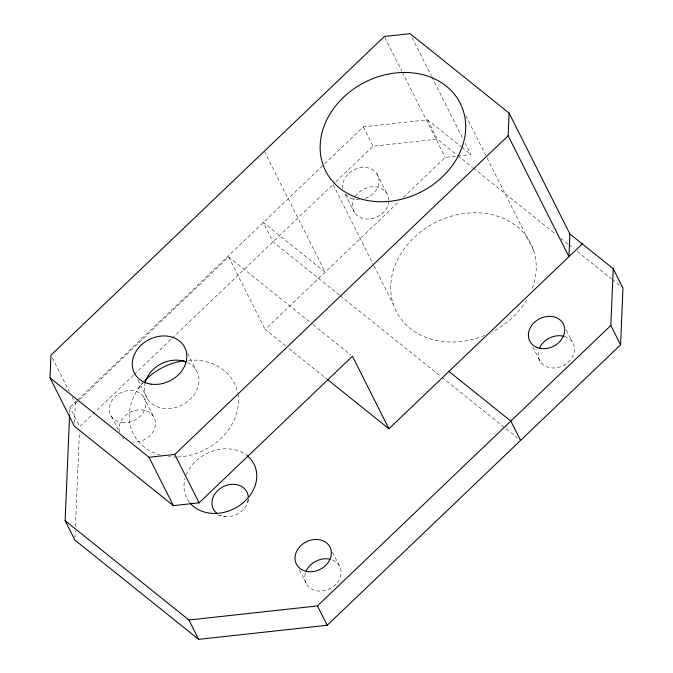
<?xml version="1.0" encoding="UTF-8"?>
<svg xmlns="http://www.w3.org/2000/svg" width="673" height="673" viewBox="0 0 673 673"><rect width="100%" height="100%" fill="white"/><g stroke="black" fill="none" stroke-linecap="round" stroke-linejoin="round"><path stroke-width="0.5" stroke-dasharray="3.37 2.52" d="M69.706 412.557L69.925 407.308L76.747 400.788M74.484 423.107L75.317 403.522L72.036 397.011M74.955 537.946L75.267 530.593M75.443 526.395L79.431 431.906M247.487 502.697L249.616 497.936M138.259 388.767L142.642 382.878M77.504 400.056L323.898 164.532M324.655 163.808L363.302 126.869L427.582 119.828L461.089 146.714M75.317 403.522L228.669 256.926L312.28 324.007M133.49 375.198L79.658 426.657L69.925 407.308M134.255 374.466L171.405 338.948M172.162 338.225L335.146 182.433M335.903 181.71L373.035 146.218L437.307 139.16L456.933 154.916M285.655 345.93L265.162 329.492L399.611 200.966M403.413 197.34L445.19 157.398L456.504 156.161M457.531 156.052L470.898 154.58L465.245 143.332M217.699 514.912L224.74 516.469M461.914 147.37L470.898 154.58M457.758 155.572L472.48 167.384M473.296 168.04L555.906 234.322M560.811 238.259L568.172 244.164M568.988 244.821L573.901 248.758M577.173 251.382L611.521 278.942M612.337 279.598L619.698 285.503M339.411 295.094L273.019 241.826L263.286 222.477L325.168 272.128L264.817 152.132M340.235 295.75L441.051 376.636M441.875 377.301L517.285 437.803M313.096 324.664L350.801 354.915M288.936 348.564L326.641 378.815M465.901 115.815L486.596 156.96M487.067 157.903L533.639 250.491M566.355 330.14L572.378 342.111M411.969 37.402L431.292 75.839M431.772 76.772L462.889 138.646M427.582 119.828L437.307 139.16M384.838 37.402L401.815 71.153M402.286 72.087L445.19 157.398M532.797 346.864L540.209 361.603M363.302 126.869L373.035 146.218M376.989 173.819L386.714 193.159M345.283 194.228L354.553 212.643M333.093 184.587L373.54 265.019M374.011 265.953L393.301 304.297M228.669 256.926L265.162 329.492M332.529 552.297L339.007 565.194M299.435 569.947L306.846 584.677M187.674 353.418L196.095 370.158M137.965 379.976L147.328 398.584M143.618 396.893L153.351 416.234M111.457 416.385L118.869 431.115M52.385 357.935L69.235 391.425M484.686 335.406A75.334 61.638 -26.7 0 1 390.912 292.696A75.334 61.638 -26.7 0 1 473.565 212.769A75.334 61.638 -26.7 0 1 531.662 289.97M526.732 299.922A75.334 61.638 -26.7 0 1 492.232 331.907M187.531 362.629A28.249 23.109 -26.7 0 1 196.053 391.728A28.249 23.109 -26.7 0 1 163.135 408.301A28.249 23.109 -26.7 0 1 144.813 384.148M189.374 502.243A37.671 30.815 -26.7 0 1 185.033 478.528M186.27 474.818A37.671 30.815 -26.7 0 1 246.31 455.057M248.219 499.316A18.836 15.412 -26.7 0 1 220.424 515.35M119.533 432.049A18.836 15.412 -26.7 0 1 136.039 410.236A18.836 15.412 -26.7 0 1 155.387 424.831A18.836 15.412 -26.7 0 1 132.817 442.077M123.933 438.729A18.836 15.412 -26.7 0 1 122.427 437.324M332.605 560.054A18.836 15.412 -26.7 0 1 339.116 579.907A18.836 15.412 -26.7 0 1 316.074 590.684A18.836 15.412 -26.7 0 1 305.542 572.706M188.036 360.257A56.498 46.227 -26.7 0 1 237.754 393.242M237.931 394.252A56.498 46.227 -26.7 0 1 177.68 456.984M176.671 457.017A56.498 46.227 -26.7 0 1 168.654 456.673M160.603 455.15A56.498 46.227 -26.7 0 1 143.24 382.382M342.944 188.65A18.836 15.412 -26.7 0 1 357.624 168.343A18.836 15.412 -26.7 0 1 378.722 177.815A18.836 15.412 -26.7 0 1 364.959 198.535M359.281 199.679A18.836 15.412 -26.7 0 1 345.409 194.127M355.226 196.609A18.836 15.412 -26.7 0 1 375.425 186.833A18.836 15.412 -26.7 0 1 388.817 199.864M388.817 200.907A18.836 15.412 -26.7 0 1 366.188 219.003A18.836 15.412 -26.7 0 1 354.301 198.198M564.311 336.399A18.836 15.412 -26.7 0 1 573.026 355.748A18.836 15.412 -26.7 0 1 550.026 367.719A18.836 15.412 -26.7 0 1 538.905 349.632M122.175 422.644A18.836 15.412 -26.7 0 0 145.275 400.561A18.836 15.412 -26.7 0 0 115.159 396.708A18.836 15.412 -26.7 0 0 122.175 422.644"/><path stroke-width="1.01" d="M582.28 243.92L388.935 428.794L352.442 356.236L199.09 502.824L173.373 505.642L74.358 426.202L50.029 377.822L50.988 355.151L384.367 36.468L410.076 33.65L509.099 113.089L569.896 233.977L613.238 268.779L622.971 288.137L620.582 344.828L327.204 625.267L198.636 639.35L74.863 540.049L65.138 520.7L69.613 414.661M569.896 233.977L568.937 256.657L508.14 135.769L509.099 113.089M620.582 344.828L610.848 325.48L613.238 268.779M50.029 377.822L149.044 457.27L174.761 454.452L508.14 135.769M65.138 520.7L188.911 620.001L317.471 605.919L610.848 325.48M448.941 371.42L510.832 421.079L520.566 440.428M327.457 379.471L388.935 428.794M317.471 605.919L327.204 625.267M174.761 454.452L199.09 502.824M149.044 457.27L173.373 505.642M188.911 620.001L198.636 639.35M145.006 383.24A28.249 23.109 -26.7 0 1 185.841 361.897M247.041 455.621A37.671 30.815 -26.7 0 1 242.86 503A37.671 30.815 -26.7 0 1 190.022 503.034M216.765 513.213A18.836 15.412 -26.7 0 1 223.217 486.68A18.836 15.412 -26.7 0 1 248.287 497.44M305.845 571.873A18.836 15.412 -26.7 0 1 330.073 559.246M144.636 380.868A56.498 46.227 -26.7 0 1 183.99 360.694M539.561 347.975A18.836 15.412 -26.7 0 1 563.436 336.172M374.55 201.454A75.334 61.638 -26.7 0 0 463.083 110.204A75.334 61.638 -26.7 0 0 341.11 99.663A75.334 61.638 -26.7 0 0 374.55 201.454M150.971 384.115A28.249 23.109 -26.7 0 0 186.27 351.542A28.249 23.109 -26.7 0 0 141.397 344.896A28.249 23.109 -26.7 0 0 150.971 384.115M307.839 571.604A18.836 15.412 -26.7 0 0 330.939 549.521A18.836 15.412 -26.7 0 0 300.823 545.668A18.836 15.412 -26.7 0 0 307.839 571.604M541.201 348.521A18.836 15.412 -26.7 0 0 564.302 326.447A18.836 15.412 -26.7 0 0 534.185 322.586A18.836 15.412 -26.7 0 0 541.201 348.521"/></g></svg>
